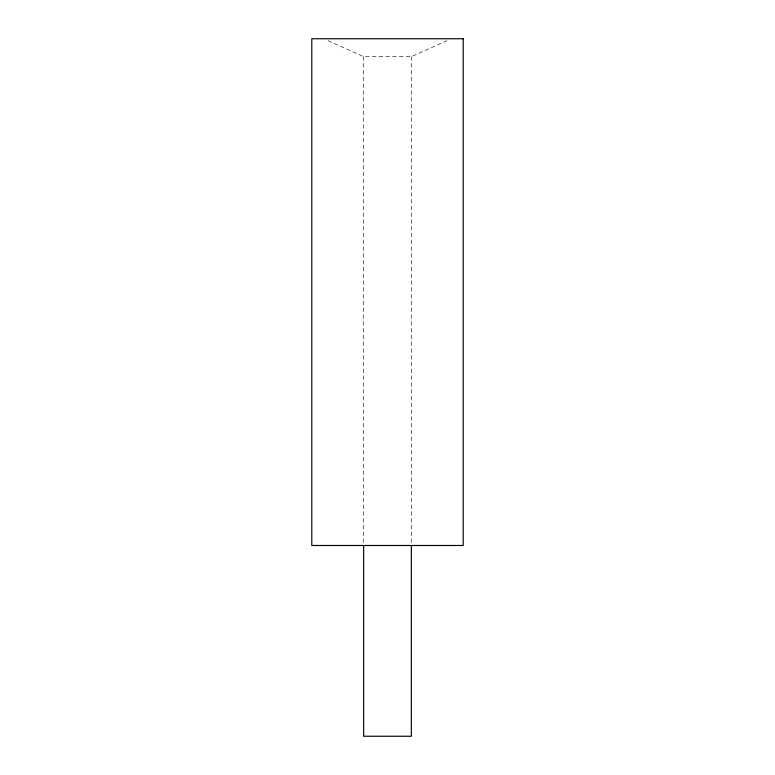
<?xml version="1.0" encoding="UTF-8"?>
<svg xmlns="http://www.w3.org/2000/svg" width="775" height="775" viewBox="0 0 775 775"><rect width="100%" height="100%" fill="white"/><g stroke="black" fill="none" stroke-linecap="round" stroke-linejoin="round"><path stroke-width="0.58" stroke-dasharray="3.88 2.91" d="M328.028 40.688L363.649 56.633L411.351 56.633L446.972 40.688M411.351 56.633L411.351 544.273M363.649 56.633L363.649 545.484"/><path stroke-width="1.16" d="M411.351 545.484L411.351 736.25L363.649 736.25L363.649 545.484M463.208 38.75L311.792 38.75L311.792 545.484L463.208 545.484L463.208 38.75"/></g></svg>
